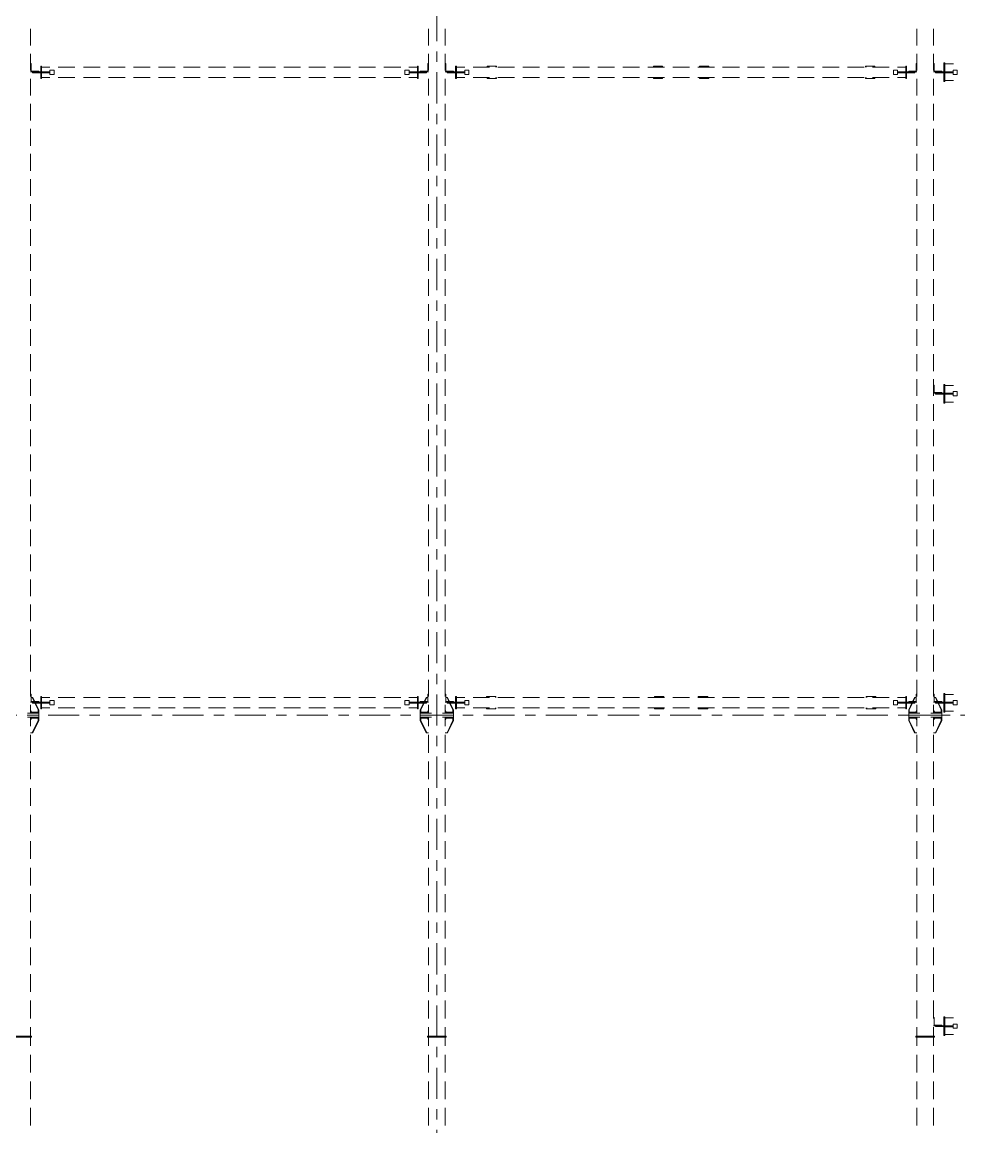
# Model space of a CAD drawing. Header units: millimetres. Extents: x -59 to 782, y -222 to 372.
# Drawn here: x 602 to 692.3, y 147.3 to 253.8 of the extents above; entities that cross this region are included whole.
import ezdxf

# ---------------------------------------------------------------- set-up
doc = ezdxf.new("R2010")
doc.units = ezdxf.units.MM
doc.linetypes.add('XKITLINE00', pattern=[0])
doc.linetypes.add('XKITLINE03', pattern=[6, 3, -1, 1, -1])
doc.layers.add('Part', color=2, linetype='Continuous', lineweight=0)
doc.layers.add('S-GRID', color=1, linetype='Continuous', lineweight=0)

msp = doc.modelspace()

# ---------------------------------------------------------------- linework, layer by layer
at = {"layer": 'Part', "linetype": 'XKITLINE00', "lineweight": 0}
for p, q in [((602.8, 251.58), (602.8, 253.19)), ((641.2, 251.58), (641.2, 253.19)), ((642.8, 251.58), (642.8, 253.19)), ((688.3, 251.58), (688.3, 253.19)), ((689.9, 251.58), (689.9, 253.19)), ((602.8, 249.17), (602.8, 250.77)), ((641.2, 249.17), (641.2, 250.77)), ((642.8, 249.17), (642.8, 250.77)), ((688.3, 249.17), (688.3, 250.77)), ((689.9, 249.17), (689.9, 250.77)), ((602.87, 249.84), (602.8, 249.84)), ((602.87, 249.11), (602.87, 249.84)), ((603.8, 249.04), (603.8, 249.6)), ((603.8, 249.6), (603.88, 249.6)), ((603.88, 249.6), (603.88, 249.04)), ((603.88, 249.5), (604.69, 249.5)), ((605.49, 249.5), (607.1, 249.5)), ((607.91, 249.5), (609.52, 249.5)), ((610.32, 249.5), (611.93, 249.5)), ((612.74, 249.5), (614.35, 249.5)), ((615.15, 249.5), (616.77, 249.5)), ((617.57, 249.5), (619.18, 249.5)), ((619.99, 249.5), (621.6, 249.5)), ((622.4, 249.5), (624.01, 249.5)), ((624.82, 249.5), (626.43, 249.5)), ((627.23, 249.5), (628.85, 249.5)), ((629.65, 249.5), (631.26, 249.5)), ((632.07, 249.5), (633.68, 249.5)), ((634.48, 249.5), (636.09, 249.5)), ((636.9, 249.5), (638.51, 249.5)), ((639.31, 249.5), (640.12, 249.5)), ((640.2, 249.6), (640.12, 249.6)), ((640.12, 249.6), (640.12, 249.04)), ((640.2, 249.04), (640.2, 249.6)), ((641.13, 249.11), (641.13, 249.84)), ((641.13, 249.84), (641.2, 249.84)), ((642.87, 249.84), (642.8, 249.84)), ((642.87, 249.11), (642.87, 249.84)), ((643.8, 249.04), (643.8, 249.6)), ((643.8, 249.6), (643.88, 249.6)), ((643.88, 249.6), (643.88, 249.04)), ((643.88, 249.5), (644.68, 249.5)), ((645.49, 249.5), (647.09, 249.5)), ((647.75, 249.6), (646.86, 249.6)), ((646.86, 249.6), (646.86, 249.5)), ((647.69, 249.5), (647.69, 249.6)), ((647.75, 249.5), (647.75, 249.6)), ((647.89, 249.5), (649.5, 249.5)), ((650.3, 249.5), (651.91, 249.5)), ((652.71, 249.5), (654.31, 249.5)), ((655.12, 249.5), (656.72, 249.5)), ((657.52, 249.5), (659.13, 249.5)), ((659.93, 249.5), (661.54, 249.5)), ((662.34, 249.5), (663.94, 249.5)), ((663.77, 249.6), (662.88, 249.6)), ((662.88, 249.6), (662.88, 249.5)), ((663.71, 249.5), (663.71, 249.6)), ((663.77, 249.5), (663.77, 249.6)), ((664.75, 249.5), (666.35, 249.5)), ((667.16, 249.5), (668.76, 249.5)), ((667.33, 249.5), (667.33, 249.6)), ((667.33, 249.6), (668.22, 249.6)), ((667.39, 249.5), (667.39, 249.6)), ((668.22, 249.5), (668.22, 249.6)), ((669.56, 249.5), (671.17, 249.5)), ((671.97, 249.5), (673.58, 249.5)), ((674.38, 249.5), (675.98, 249.5)), ((676.79, 249.5), (678.39, 249.5)), ((679.19, 249.5), (680.8, 249.5)), ((681.6, 249.5), (683.21, 249.5)), ((684.24, 249.6), (683.35, 249.6)), ((683.35, 249.5), (683.35, 249.6)), ((683.41, 249.5), (683.41, 249.6)), ((684.01, 249.5), (685.61, 249.5)), ((684.24, 249.5), (684.24, 249.6)), ((686.42, 249.5), (687.22, 249.5)), ((687.3, 249.6), (687.22, 249.6)), ((687.22, 249.6), (687.22, 249.04)), ((687.3, 249.04), (687.3, 249.6)), ((688.23, 249.11), (688.23, 249.84)), ((688.23, 249.84), (688.3, 249.84)), ((689.97, 249.84), (689.9, 249.84)), ((689.97, 249.11), (689.97, 249.84)), ((690.9, 249.9), (690.9, 249.04)), ((690.9, 249.9), (690.98, 249.9)), ((690.98, 249.9), (690.98, 249.04)), ((690.98, 249.8), (691.82, 249.8)), ((602.8, 249.04), (603.6, 249.04)), ((602.8, 246.75), (602.8, 248.36)), ((603.6, 249.11), (602.87, 249.11)), ((604.68, 249.04), (603, 249.04)), ((603, 248.96), (603, 249.04)), ((604.68, 248.96), (603, 248.96)), ((603.6, 249.04), (603.6, 249.11)), ((603.8, 248.96), (603.8, 248.4)), ((603.8, 248.4), (603.88, 248.4)), ((603.88, 249.05), (604.67, 249.05)), ((603.88, 248.4), (603.88, 248.96)), ((603.88, 248.95), (604.68, 248.95)), ((603.88, 248.5), (604.69, 248.5)), ((605.08, 249.2), (604.68, 249.2)), ((604.68, 249.04), (604.68, 249.2)), ((604.68, 248.96), (604.68, 249.04)), ((604.68, 248.8), (604.68, 248.96)), ((604.68, 248.8), (605.08, 248.8)), ((605.08, 248.8), (605.08, 249.2)), ((605.49, 248.5), (607.1, 248.5)), ((607.91, 248.5), (609.52, 248.5)), ((610.32, 248.5), (611.93, 248.5)), ((612.74, 248.5), (614.35, 248.5)), ((615.15, 248.5), (616.77, 248.5)), ((617.57, 248.5), (619.18, 248.5)), ((619.99, 248.5), (621.6, 248.5)), ((622.4, 248.5), (624.01, 248.5)), ((624.82, 248.5), (626.43, 248.5)), ((627.23, 248.5), (628.85, 248.5)), ((629.65, 248.5), (631.26, 248.5)), ((632.07, 248.5), (633.68, 248.5)), ((634.48, 248.5), (636.09, 248.5)), ((636.9, 248.5), (638.51, 248.5)), ((638.92, 248.8), (638.92, 249.2)), ((638.92, 249.2), (639.32, 249.2)), ((639.32, 248.8), (638.92, 248.8)), ((639.31, 248.5), (640.12, 248.5)), ((639.32, 249.04), (639.32, 249.2)), ((639.32, 249.05), (640.12, 249.05)), ((639.32, 249.04), (639.32, 248.96)), ((639.32, 249.04), (641, 249.04)), ((639.32, 248.8), (639.32, 248.96)), ((639.32, 248.96), (641, 248.96)), ((639.32, 248.95), (640.11, 248.95)), ((640.12, 248.4), (640.12, 248.96)), ((640.2, 248.4), (640.12, 248.4)), ((640.2, 248.96), (640.2, 248.4)), ((640.4, 249.04), (640.4, 249.11)), ((640.4, 249.11), (641.13, 249.11)), ((641.2, 249.04), (640.4, 249.04)), ((641, 249.04), (641, 248.96)), ((641.2, 246.75), (641.2, 248.36)), ((642.8, 249.04), (643.6, 249.04)), ((642.8, 246.75), (642.8, 248.36)), ((643.6, 249.11), (642.87, 249.11)), ((644.68, 249.04), (643, 249.04)), ((643, 248.96), (643, 249.04)), ((644.68, 248.96), (643, 248.96)), ((643.6, 249.04), (643.6, 249.11)), ((643.8, 248.96), (643.8, 248.4)), ((643.8, 248.4), (643.88, 248.4)), ((643.88, 249.05), (644.67, 249.05)), ((643.88, 248.4), (643.88, 248.96)), ((643.88, 248.95), (644.68, 248.95)), ((643.88, 248.5), (644.68, 248.5)), ((645.08, 249.2), (644.68, 249.2)), ((644.68, 249.04), (644.68, 249.2)), ((644.68, 248.96), (644.68, 249.04)), ((644.68, 248.8), (644.68, 248.96)), ((644.68, 248.8), (645.08, 248.8)), ((645.08, 248.8), (645.08, 249.2)), ((645.49, 248.5), (647.09, 248.5)), ((646.86, 248.4), (646.86, 248.5)), ((647.75, 248.4), (646.86, 248.4)), ((647.69, 248.4), (647.69, 248.5)), ((647.75, 248.4), (647.75, 248.5)), ((647.89, 248.5), (649.5, 248.5)), ((650.3, 248.5), (651.91, 248.5)), ((652.71, 248.5), (654.31, 248.5)), ((655.12, 248.5), (656.72, 248.5)), ((657.52, 248.5), (659.13, 248.5)), ((659.93, 248.5), (661.54, 248.5)), ((662.34, 248.5), (663.94, 248.5)), ((662.88, 248.4), (662.88, 248.5)), ((663.77, 248.4), (662.88, 248.4)), ((663.71, 248.4), (663.71, 248.5)), ((663.77, 248.5), (663.77, 248.4)), ((664.75, 248.5), (666.35, 248.5)), ((667.16, 248.5), (668.76, 248.5)), ((667.33, 248.5), (667.33, 248.4)), ((667.33, 248.4), (668.22, 248.4)), ((667.39, 248.4), (667.39, 248.5)), ((668.22, 248.4), (668.22, 248.5)), ((669.56, 248.5), (671.17, 248.5)), ((671.97, 248.5), (673.58, 248.5)), ((674.38, 248.5), (675.98, 248.5)), ((676.79, 248.5), (678.39, 248.5)), ((679.19, 248.5), (680.8, 248.5)), ((681.6, 248.5), (683.21, 248.5)), ((683.35, 248.4), (683.35, 248.5)), ((683.35, 248.4), (684.24, 248.4)), ((683.41, 248.4), (683.41, 248.5)), ((684.01, 248.5), (685.61, 248.5)), ((684.24, 248.4), (684.24, 248.5)), ((686.02, 248.8), (686.02, 249.2)), ((686.02, 249.2), (686.42, 249.2)), ((686.42, 248.8), (686.02, 248.8)), ((686.42, 249.04), (686.42, 249.2)), ((686.42, 249.05), (687.22, 249.05)), ((686.42, 249.04), (686.42, 248.96)), ((686.42, 249.04), (688.1, 249.04)), ((686.42, 248.8), (686.42, 248.96)), ((686.42, 248.96), (688.1, 248.96)), ((686.42, 248.95), (687.21, 248.95)), ((686.42, 248.5), (687.22, 248.5)), ((687.22, 248.4), (687.22, 248.96)), ((687.3, 248.4), (687.22, 248.4)), ((687.3, 248.96), (687.3, 248.4)), ((687.5, 249.04), (687.5, 249.11)), ((687.5, 249.11), (688.23, 249.11)), ((688.3, 249.04), (687.5, 249.04)), ((688.1, 249.04), (688.1, 248.96)), ((688.3, 246.75), (688.3, 248.36)), ((689.9, 249.04), (690.1, 249.04)), ((689.9, 246.75), (689.9, 248.36)), ((690.7, 249.11), (689.97, 249.11)), ((691.78, 249.04), (690.1, 249.04)), ((690.1, 248.96), (690.1, 249.04)), ((691.78, 248.96), (690.1, 248.96)), ((690.7, 249.04), (690.7, 249.11)), ((690.9, 249.04), (690.98, 249.04)), ((690.9, 248.96), (690.9, 248.1)), ((690.9, 248.96), (690.98, 248.96)), ((690.98, 249.05), (691.77, 249.05)), ((690.98, 248.96), (690.98, 248.1)), ((690.98, 248.95), (691.78, 248.95)), ((691.78, 249.2), (692.18, 249.2)), ((691.78, 249.04), (691.78, 249.2)), ((691.78, 248.96), (691.78, 249.04)), ((691.78, 248.8), (691.78, 248.96)), ((692.18, 248.8), (691.78, 248.8)), ((692.18, 249.2), (692.18, 248.8)), ((690.9, 248.1), (690.98, 248.1)), ((690.98, 248.2), (691.82, 248.2)), ((602.8, 244.34), (602.8, 245.95)), ((641.2, 244.34), (641.2, 245.95)), ((642.8, 244.34), (642.8, 245.95)), ((688.3, 244.34), (688.3, 245.95)), ((689.9, 244.34), (689.9, 245.95)), ((602.8, 241.92), (602.8, 243.53)), ((641.2, 241.92), (641.2, 243.53)), ((642.8, 241.92), (642.8, 243.53)), ((688.3, 241.92), (688.3, 243.53)), ((689.9, 241.92), (689.9, 243.53)), ((602.8, 239.51), (602.8, 241.12)), ((641.2, 239.51), (641.2, 241.12)), ((642.8, 239.51), (642.8, 241.12)), ((688.3, 239.51), (688.3, 241.12)), ((689.9, 239.51), (689.9, 241.12)), ((602.8, 237.09), (602.8, 238.7)), ((641.2, 237.09), (641.2, 238.7)), ((642.8, 237.09), (642.8, 238.7)), ((688.3, 237.09), (688.3, 238.7)), ((689.9, 237.09), (689.9, 238.7)), ((602.8, 234.68), (602.8, 236.29)), ((641.2, 234.68), (641.2, 236.29)), ((642.8, 234.68), (642.8, 236.29)), ((688.3, 234.68), (688.3, 236.29)), ((689.9, 234.68), (689.9, 236.29)), ((602.8, 232.27), (602.8, 233.88)), ((641.2, 232.27), (641.2, 233.88)), ((642.8, 232.27), (642.8, 233.88)), ((688.3, 232.27), (688.3, 233.88)), ((689.9, 232.27), (689.9, 233.88)), ((602.8, 229.85), (602.8, 231.46)), ((641.2, 229.85), (641.2, 231.46)), ((642.8, 229.85), (642.8, 231.46)), ((688.3, 229.85), (688.3, 231.46)), ((689.9, 229.85), (689.9, 231.46)), ((602.8, 227.44), (602.8, 229.05)), ((641.2, 227.44), (641.2, 229.05)), ((642.8, 227.44), (642.8, 229.05)), ((688.3, 227.44), (688.3, 229.05)), ((689.9, 227.44), (689.9, 229.05)), ((602.8, 225.02), (602.8, 226.63)), ((641.2, 225.02), (641.2, 226.63)), ((642.8, 225.02), (642.8, 226.63)), ((688.3, 225.02), (688.3, 226.63)), ((689.9, 225.02), (689.9, 226.63)), ((602.8, 222.61), (602.8, 224.22)), ((641.2, 222.61), (641.2, 224.22)), ((642.8, 222.61), (642.8, 224.22)), ((688.3, 222.61), (688.3, 224.22)), ((689.9, 222.61), (689.9, 224.22)), ((602.8, 220.19), (602.8, 221.8)), ((641.2, 220.19), (641.2, 221.8)), ((642.8, 220.19), (642.8, 221.8)), ((688.3, 220.19), (688.3, 221.8)), ((689.9, 220.19), (689.9, 221.8)), ((602.8, 217.78), (602.8, 219.39)), ((641.2, 217.78), (641.2, 219.39)), ((642.8, 217.78), (642.8, 219.39)), ((688.3, 217.78), (688.3, 219.39)), ((689.9, 217.78), (689.9, 219.39)), ((689.97, 218.84), (689.9, 218.84)), ((689.97, 218.11), (689.97, 218.84)), ((690.9, 218.9), (690.9, 218.04)), ((690.9, 218.9), (690.98, 218.9)), ((690.98, 218.9), (690.98, 218.04)), ((690.98, 218.8), (691.82, 218.8)), ((689.9, 218.04), (690.1, 218.04)), ((690.7, 218.11), (689.97, 218.11)), ((691.78, 218.04), (690.1, 218.04)), ((690.1, 217.96), (690.1, 218.04)), ((691.78, 217.96), (690.1, 217.96)), ((690.7, 218.04), (690.7, 218.11)), ((690.9, 218.04), (690.98, 218.04)), ((690.9, 217.96), (690.9, 217.1)), ((690.9, 217.96), (690.98, 217.96)), ((690.98, 218.05), (691.77, 218.05)), ((690.98, 217.96), (690.98, 217.1)), ((690.98, 217.95), (691.78, 217.95)), ((691.78, 218.2), (692.18, 218.2)), ((691.78, 218.04), (691.78, 218.2)), ((691.78, 217.96), (691.78, 218.04)), ((691.78, 217.8), (691.78, 217.96)), ((692.18, 217.8), (691.78, 217.8)), ((692.18, 218.2), (692.18, 217.8)), ((602.8, 215.37), (602.8, 216.98)), ((641.2, 215.37), (641.2, 216.98)), ((642.8, 215.37), (642.8, 216.98)), ((688.3, 215.37), (688.3, 216.98)), ((689.9, 215.37), (689.9, 216.98)), ((690.9, 217.1), (690.98, 217.1)), ((690.98, 217.2), (691.82, 217.2)), ((602.8, 212.95), (602.8, 214.56)), ((641.2, 212.95), (641.2, 214.56)), ((642.8, 212.95), (642.8, 214.56)), ((688.3, 212.95), (688.3, 214.56)), ((689.9, 212.95), (689.9, 214.56)), ((602.8, 210.54), (602.8, 212.15)), ((641.2, 210.54), (641.2, 212.15)), ((642.8, 210.54), (642.8, 212.15)), ((688.3, 210.54), (688.3, 212.15)), ((689.9, 210.54), (689.9, 212.15)), ((602.8, 208.12), (602.8, 209.73)), ((641.2, 208.12), (641.2, 209.73)), ((642.8, 208.12), (642.8, 209.73)), ((688.3, 208.12), (688.3, 209.73)), ((689.9, 208.12), (689.9, 209.73)), ((602.8, 205.71), (602.8, 207.32)), ((641.2, 205.71), (641.2, 207.32)), ((642.8, 205.71), (642.8, 207.32)), ((688.3, 205.71), (688.3, 207.32)), ((689.9, 205.71), (689.9, 207.32)), ((602.8, 203.29), (602.8, 204.9)), ((641.2, 203.29), (641.2, 204.9)), ((642.8, 203.29), (642.8, 204.9)), ((688.3, 203.29), (688.3, 204.9)), ((689.9, 203.29), (689.9, 204.9)), ((602.8, 200.88), (602.8, 202.49)), ((641.2, 200.88), (641.2, 202.49)), ((642.8, 200.88), (642.8, 202.49)), ((688.3, 200.88), (688.3, 202.49)), ((689.9, 200.88), (689.9, 202.49)), ((602.8, 198.47), (602.8, 200.08)), ((641.2, 198.47), (641.2, 200.08)), ((642.8, 198.47), (642.8, 200.08)), ((688.3, 198.47), (688.3, 200.08)), ((689.9, 198.47), (689.9, 200.08)), ((602.8, 196.05), (602.8, 197.66)), ((641.2, 196.05), (641.2, 197.66)), ((642.8, 196.05), (642.8, 197.66)), ((688.3, 196.05), (688.3, 197.66)), ((689.9, 196.05), (689.9, 197.66)), ((602.8, 193.64), (602.8, 195.25)), ((641.2, 193.64), (641.2, 195.25)), ((642.8, 193.64), (642.8, 195.25)), ((688.3, 193.64), (688.3, 195.25)), ((689.9, 193.64), (689.9, 195.25)), ((602.8, 191.22), (602.8, 192.83)), ((641.2, 191.22), (641.2, 192.83)), ((642.8, 191.22), (642.8, 192.83)), ((688.3, 191.22), (688.3, 192.83)), ((689.9, 191.22), (689.9, 192.83)), ((602.8, 188.81), (602.8, 190.42)), ((641.2, 188.81), (641.2, 190.42)), ((642.8, 188.81), (642.8, 190.42)), ((688.3, 188.81), (688.3, 190.42)), ((689.9, 188.81), (689.9, 190.42)), ((602.87, 189.04), (602.8, 189.04)), ((602.87, 188.31), (602.87, 189.04)), ((603.03, 188.7), (602.87, 188.7)), ((603.16, 188.31), (602.98, 188.7)), ((603.22, 188.31), (603.03, 188.7)), ((603.8, 188.24), (603.8, 188.8)), ((603.8, 188.8), (603.88, 188.8)), ((603.88, 188.8), (603.88, 188.24)), ((603.88, 188.7), (604.69, 188.7)), ((605.49, 188.7), (607.1, 188.7)), ((607.91, 188.7), (609.52, 188.7)), ((610.32, 188.7), (611.93, 188.7)), ((612.74, 188.7), (614.35, 188.7)), ((615.15, 188.7), (616.77, 188.7)), ((617.57, 188.7), (619.18, 188.7)), ((619.99, 188.7), (621.6, 188.7)), ((622.4, 188.7), (624.01, 188.7)), ((624.82, 188.7), (626.43, 188.7)), ((627.23, 188.7), (628.85, 188.7)), ((629.65, 188.7), (631.26, 188.7)), ((632.07, 188.7), (633.68, 188.7)), ((634.48, 188.7), (636.09, 188.7)), ((636.9, 188.7), (638.51, 188.7)), ((639.31, 188.7), (640.12, 188.7)), ((640.2, 188.8), (640.12, 188.8)), ((640.12, 188.8), (640.12, 188.24)), ((640.2, 188.24), (640.2, 188.8)), ((640.78, 188.31), (640.97, 188.7)), ((640.84, 188.31), (641.02, 188.7)), ((641.13, 188.7), (640.97, 188.7)), ((641.13, 188.31), (641.13, 189.04)), ((641.13, 189.04), (641.2, 189.04)), ((642.87, 189.04), (642.8, 189.04)), ((642.87, 188.31), (642.87, 189.04)), ((643.03, 188.7), (642.87, 188.7)), ((643.16, 188.31), (642.98, 188.7)), ((643.22, 188.31), (643.03, 188.7)), ((643.8, 188.24), (643.8, 188.8)), ((643.8, 188.8), (643.88, 188.8)), ((643.88, 188.8), (643.88, 188.24)), ((643.88, 188.7), (644.68, 188.7)), ((645.49, 188.7), (647.09, 188.7)), ((647.69, 188.8), (646.78, 188.8)), ((646.78, 188.8), (646.78, 188.7)), ((647.64, 188.7), (647.64, 188.8)), ((647.69, 188.7), (647.69, 188.8)), ((647.89, 188.7), (649.5, 188.7)), ((650.3, 188.7), (651.91, 188.7)), ((652.71, 188.7), (654.31, 188.7)), ((655.12, 188.7), (656.72, 188.7)), ((657.52, 188.7), (659.13, 188.7)), ((659.93, 188.7), (661.54, 188.7)), ((662.34, 188.7), (663.94, 188.7)), ((663.89, 188.8), (662.98, 188.8)), ((662.98, 188.8), (662.98, 188.7)), ((663.84, 188.7), (663.84, 188.8)), ((663.89, 188.7), (663.89, 188.8)), ((664.75, 188.7), (666.35, 188.7)), ((667.16, 188.7), (668.76, 188.7)), ((667.21, 188.7), (667.21, 188.8)), ((667.21, 188.8), (668.12, 188.8)), ((667.26, 188.7), (667.26, 188.8)), ((668.12, 188.7), (668.12, 188.8)), ((669.56, 188.7), (671.17, 188.7)), ((671.97, 188.7), (673.58, 188.7)), ((674.38, 188.7), (675.98, 188.7)), ((676.79, 188.7), (678.39, 188.7)), ((679.19, 188.7), (680.8, 188.7)), ((681.6, 188.7), (683.21, 188.7)), ((684.32, 188.8), (683.41, 188.8)), ((683.41, 188.7), (683.41, 188.8)), ((683.46, 188.7), (683.46, 188.8)), ((684.01, 188.7), (685.61, 188.7)), ((684.32, 188.7), (684.32, 188.8)), ((686.42, 188.7), (687.22, 188.7)), ((687.3, 188.8), (687.22, 188.8)), ((687.22, 188.8), (687.22, 188.24)), ((687.3, 188.24), (687.3, 188.8)), ((687.88, 188.31), (688.07, 188.7)), ((687.94, 188.31), (688.12, 188.7)), ((688.23, 188.7), (688.07, 188.7)), ((688.23, 188.31), (688.23, 189.04)), ((688.23, 189.04), (688.3, 189.04)), ((689.97, 189.04), (689.9, 189.04)), ((689.97, 188.31), (689.97, 189.04)), ((690.13, 188.7), (689.97, 188.7)), ((690.26, 188.31), (690.08, 188.7)), ((690.32, 188.31), (690.13, 188.7)), ((690.9, 189.1), (690.9, 188.24)), ((690.9, 189.1), (690.98, 189.1)), ((690.98, 189.1), (690.98, 188.24)), ((690.98, 189), (691.82, 189)), ((602.8, 188.24), (603.6, 188.24)), ((602.8, 187.2), (602.8, 188)), ((603.6, 188.31), (602.87, 188.31)), ((604.68, 188.24), (603, 188.24)), ((603, 188.16), (603, 188.24)), ((604.68, 188.16), (603, 188.16)), ((603.54, 187.5), (603.23, 188.16)), ((603.6, 187.5), (603.29, 188.16)), ((603.6, 188.24), (603.6, 188.31)), ((603.8, 188.16), (603.8, 187.6)), ((603.8, 187.6), (603.88, 187.6)), ((603.88, 188.25), (604.67, 188.25)), ((603.88, 187.6), (603.88, 188.16)), ((603.88, 188.15), (604.68, 188.15)), ((603.88, 187.7), (604.69, 187.7)), ((605.08, 188.4), (604.68, 188.4)), ((604.68, 188.24), (604.68, 188.4)), ((604.68, 188.16), (604.68, 188.24)), ((604.68, 188), (604.68, 188.16)), ((604.68, 188), (605.08, 188)), ((605.08, 188), (605.08, 188.4)), ((605.49, 187.7), (607.1, 187.7)), ((607.91, 187.7), (609.52, 187.7)), ((610.32, 187.7), (611.93, 187.7)), ((612.74, 187.7), (614.35, 187.7)), ((615.15, 187.7), (616.77, 187.7)), ((617.57, 187.7), (619.18, 187.7)), ((619.99, 187.7), (621.6, 187.7)), ((622.4, 187.7), (624.01, 187.7)), ((624.82, 187.7), (626.43, 187.7)), ((627.23, 187.7), (628.85, 187.7)), ((629.65, 187.7), (631.26, 187.7)), ((632.07, 187.7), (633.68, 187.7)), ((634.48, 187.7), (636.09, 187.7)), ((636.9, 187.7), (638.51, 187.7)), ((638.92, 188), (638.92, 188.4)), ((638.92, 188.4), (639.32, 188.4)), ((639.32, 188), (638.92, 188)), ((639.31, 187.7), (640.12, 187.7)), ((639.32, 188.24), (639.32, 188.4)), ((639.32, 188.25), (640.12, 188.25)), ((639.32, 188.24), (639.32, 188.16)), ((639.32, 188.24), (641, 188.24)), ((639.32, 188), (639.32, 188.16)), ((639.32, 188.16), (641, 188.16)), ((639.32, 188.15), (640.11, 188.15)), ((640.12, 187.6), (640.12, 188.16)), ((640.2, 187.6), (640.12, 187.6)), ((640.2, 188.16), (640.2, 187.6)), ((640.4, 188.24), (640.4, 188.31)), ((640.4, 188.31), (641.13, 188.31)), ((641.2, 188.24), (640.4, 188.24)), ((640.4, 187.5), (640.71, 188.16)), ((640.46, 187.5), (640.77, 188.16)), ((641, 188.24), (641, 188.16)), ((641.2, 187.2), (641.2, 188)), ((642.8, 188.24), (643.6, 188.24)), ((642.8, 187.2), (642.8, 188)), ((643.6, 188.31), (642.87, 188.31)), ((644.68, 188.24), (643, 188.24)), ((643, 188.16), (643, 188.24)), ((644.68, 188.16), (643, 188.16)), ((643.54, 187.5), (643.23, 188.16)), ((643.6, 187.5), (643.29, 188.16)), ((643.6, 188.24), (643.6, 188.31)), ((643.8, 188.16), (643.8, 187.6)), ((643.8, 187.6), (643.88, 187.6)), ((643.88, 188.25), (644.68, 188.25)), ((643.88, 187.6), (643.88, 188.16)), ((643.88, 188.15), (644.68, 188.15)), ((643.88, 187.7), (644.68, 187.7)), ((645.08, 188.4), (644.68, 188.4)), ((644.68, 188.24), (644.68, 188.4)), ((644.68, 188.16), (644.68, 188.24)), ((644.68, 188), (644.68, 188.16)), ((644.68, 188), (645.08, 188)), ((645.08, 188), (645.08, 188.4)), ((645.49, 187.7), (647.09, 187.7)), ((646.78, 187.6), (646.78, 187.7)), ((647.69, 187.6), (646.78, 187.6)), ((647.64, 187.6), (647.64, 187.7)), ((647.69, 187.6), (647.69, 187.7)), ((647.89, 187.7), (649.5, 187.7)), ((650.3, 187.7), (651.91, 187.7)), ((652.71, 187.7), (654.31, 187.7)), ((655.12, 187.7), (656.72, 187.7)), ((657.52, 187.7), (659.13, 187.7)), ((659.93, 187.7), (661.54, 187.7)), ((662.34, 187.7), (663.94, 187.7)), ((662.98, 187.6), (662.98, 187.7)), ((663.89, 187.6), (662.98, 187.6)), ((663.84, 187.6), (663.84, 187.7)), ((663.89, 187.7), (663.89, 187.6)), ((664.75, 187.7), (666.35, 187.7)), ((667.16, 187.7), (668.76, 187.7)), ((667.21, 187.7), (667.21, 187.6)), ((667.21, 187.6), (668.12, 187.6)), ((667.26, 187.6), (667.26, 187.7)), ((668.12, 187.6), (668.12, 187.7)), ((669.56, 187.7), (671.17, 187.7)), ((671.97, 187.7), (673.58, 187.7)), ((674.38, 187.7), (675.98, 187.7)), ((676.79, 187.7), (678.39, 187.7)), ((679.19, 187.7), (680.8, 187.7)), ((681.6, 187.7), (683.21, 187.7)), ((683.41, 187.6), (683.41, 187.7)), ((683.41, 187.6), (684.32, 187.6)), ((683.46, 187.6), (683.46, 187.7)), ((684.01, 187.7), (685.61, 187.7)), ((684.32, 187.6), (684.32, 187.7)), ((686.02, 188), (686.02, 188.4)), ((686.02, 188.4), (686.42, 188.4)), ((686.42, 188), (686.02, 188)), ((686.42, 188.24), (686.42, 188.4)), ((686.42, 188.25), (687.21, 188.25)), ((686.42, 188.24), (686.42, 188.16)), ((686.42, 188.24), (688.1, 188.24)), ((686.42, 188.16), (688.1, 188.16)), ((686.42, 188), (686.42, 188.16)), ((686.42, 187.7), (687.22, 187.7)), ((687.2, 188.15), (687.22, 188.15)), ((687.22, 187.6), (687.22, 188.16)), ((687.3, 187.6), (687.22, 187.6)), ((687.3, 188.16), (687.3, 187.6)), ((687.5, 188.24), (687.5, 188.31)), ((687.5, 188.31), (688.23, 188.31)), ((688.3, 188.24), (687.5, 188.24)), ((687.5, 187.5), (687.81, 188.16)), ((687.56, 187.5), (687.87, 188.16)), ((688.1, 188.24), (688.1, 188.16)), ((688.3, 187.2), (688.3, 188)), ((689.9, 188.24), (690.1, 188.24)), ((689.9, 187.2), (689.9, 188)), ((690.7, 188.31), (689.97, 188.31)), ((691.78, 188.24), (690.1, 188.24)), ((690.1, 188.16), (690.1, 188.24)), ((691.78, 188.16), (690.1, 188.16)), ((690.64, 187.5), (690.33, 188.16)), ((690.7, 187.5), (690.39, 188.16)), ((690.7, 188.24), (690.7, 188.31)), ((690.9, 188.24), (690.98, 188.24)), ((690.9, 188.16), (690.9, 187.3)), ((690.9, 188.16), (690.98, 188.16)), ((690.98, 188.25), (691.77, 188.25)), ((690.98, 188.16), (690.98, 187.3)), ((690.98, 188.15), (691.78, 188.15)), ((691.78, 188.4), (692.18, 188.4)), ((691.78, 188.24), (691.78, 188.4)), ((691.78, 188.16), (691.78, 188.24)), ((691.78, 188), (691.78, 188.16)), ((692.18, 188), (691.78, 188)), ((692.18, 188.4), (692.18, 188)), ((602.53, 187.2), (603.6, 187.2)), ((602.53, 187), (603.6, 187)), ((602.53, 187), (603.6, 187)), ((602.53, 186.8), (603.6, 186.8)), ((602.91, 187.3), (602.8, 187.46)), ((602.8, 187.3), (603.6, 187.3)), ((602.8, 185.95), (602.8, 186.8)), ((602.8, 186.7), (603.6, 186.7)), ((602.8, 186.54), (602.91, 186.7)), ((603.54, 186.5), (602.98, 185.3)), ((603.6, 186.5), (603.03, 185.3)), ((603.54, 187.3), (603.54, 187.5)), ((603.54, 187.5), (603.6, 187.5)), ((603.54, 186.7), (603.54, 186.5)), ((603.54, 186.5), (603.6, 186.5)), ((603.6, 187.3), (603.6, 187.5)), ((603.6, 187.2), (603.6, 187.3)), ((603.6, 187), (603.6, 187.2)), ((603.6, 186.8), (603.6, 187)), ((603.6, 186.7), (603.6, 186.8)), ((603.6, 186.7), (603.6, 186.5)), ((640.4, 187.3), (640.4, 187.5)), ((640.4, 187.5), (640.46, 187.5)), ((640.4, 187.2), (640.4, 187.3)), ((640.4, 187.3), (641.2, 187.3)), ((640.4, 187), (640.4, 187.2)), ((640.4, 187.2), (641.47, 187.2)), ((640.4, 187), (641.47, 187)), ((640.4, 186.8), (640.4, 187)), ((640.4, 187), (641.47, 187)), ((640.4, 186.8), (641.47, 186.8)), ((640.4, 186.7), (640.4, 186.8)), ((640.4, 186.7), (640.4, 186.5)), ((640.4, 186.7), (641.2, 186.7)), ((640.4, 186.5), (640.46, 186.5)), ((640.4, 186.5), (640.97, 185.3)), ((640.46, 187.3), (640.46, 187.5)), ((640.46, 186.7), (640.46, 186.5)), ((640.46, 186.5), (641.02, 185.3)), ((641.09, 187.3), (641.2, 187.46)), ((641.2, 186.54), (641.09, 186.7)), ((641.2, 185.95), (641.2, 186.8)), ((642.53, 187.2), (643.6, 187.2)), ((642.53, 187), (643.6, 187)), ((642.53, 187), (643.6, 187)), ((642.53, 186.8), (643.6, 186.8)), ((642.91, 187.3), (642.8, 187.46)), ((642.8, 187.3), (643.6, 187.3)), ((642.8, 185.95), (642.8, 186.8)), ((642.8, 186.54), (642.91, 186.7)), ((642.8, 186.7), (643.6, 186.7)), ((643.54, 186.5), (642.98, 185.3)), ((643.6, 186.5), (643.03, 185.3)), ((643.54, 187.3), (643.54, 187.5)), ((643.54, 187.5), (643.6, 187.5)), ((643.54, 186.7), (643.54, 186.5)), ((643.54, 186.5), (643.6, 186.5)), ((643.6, 187.3), (643.6, 187.5)), ((643.6, 187.2), (643.6, 187.3)), ((643.6, 187), (643.6, 187.2)), ((643.6, 186.8), (643.6, 187)), ((643.6, 186.7), (643.6, 186.8)), ((643.6, 186.7), (643.6, 186.5)), ((687.5, 187.3), (687.5, 187.5)), ((687.5, 187.5), (687.56, 187.5)), ((687.5, 187.2), (687.5, 187.3)), ((687.5, 187.3), (688.3, 187.3)), ((687.5, 187), (687.5, 187.2)), ((687.5, 187.2), (688.57, 187.2)), ((687.5, 187), (688.57, 187)), ((687.5, 186.8), (687.5, 187)), ((687.5, 187), (688.57, 187)), ((687.5, 186.8), (688.57, 186.8)), ((687.5, 186.7), (687.5, 186.8)), ((687.5, 186.7), (687.5, 186.5)), ((687.5, 186.7), (688.3, 186.7)), ((687.5, 186.5), (687.56, 186.5)), ((687.5, 186.5), (688.07, 185.3)), ((687.56, 187.3), (687.56, 187.5)), ((687.56, 186.7), (687.56, 186.5)), ((687.56, 186.5), (688.12, 185.3)), ((688.19, 187.3), (688.3, 187.46)), ((688.3, 186.54), (688.19, 186.7)), ((688.3, 185.95), (688.3, 186.8)), ((689.63, 187.2), (690.7, 187.2)), ((689.63, 187), (690.7, 187)), ((689.63, 187), (690.7, 187)), ((689.63, 186.8), (690.7, 186.8)), ((690.01, 187.3), (689.9, 187.46)), ((689.9, 187.3), (690.7, 187.3)), ((689.9, 185.95), (689.9, 186.8)), ((689.9, 186.54), (690.01, 186.7)), ((689.9, 186.7), (690.7, 186.7)), ((690.64, 186.5), (690.08, 185.3)), ((690.7, 186.5), (690.13, 185.3)), ((690.64, 187.3), (690.64, 187.5)), ((690.64, 187.5), (690.7, 187.5)), ((690.64, 186.7), (690.64, 186.5)), ((690.64, 186.5), (690.7, 186.5)), ((690.7, 187.3), (690.7, 187.5)), ((690.7, 187.2), (690.7, 187.3)), ((690.7, 187), (690.7, 187.2)), ((690.7, 186.8), (690.7, 187)), ((690.7, 186.7), (690.7, 186.8)), ((690.7, 186.7), (690.7, 186.5)), ((690.9, 187.3), (690.98, 187.3)), ((690.98, 187.4), (691.82, 187.4)), ((603.03, 185.3), (602.8, 185.3)), ((602.8, 183.38), (602.8, 185.09)), ((641.2, 185.3), (640.97, 185.3)), ((641.2, 183.38), (641.2, 185.09)), ((643.03, 185.3), (642.8, 185.3)), ((642.8, 183.38), (642.8, 185.09)), ((688.3, 185.3), (688.07, 185.3)), ((688.3, 183.38), (688.3, 185.09)), ((690.13, 185.3), (689.9, 185.3)), ((689.9, 183.38), (689.9, 185.09)), ((602.8, 180.82), (602.8, 182.53)), ((641.2, 180.82), (641.2, 182.53)), ((642.8, 180.82), (642.8, 182.53)), ((688.3, 180.82), (688.3, 182.53)), ((689.9, 180.82), (689.9, 182.53)), ((602.8, 178.26), (602.8, 179.97)), ((641.2, 178.26), (641.2, 179.97)), ((642.8, 178.26), (642.8, 179.97)), ((688.3, 178.26), (688.3, 179.97)), ((689.9, 178.26), (689.9, 179.97)), ((602.8, 175.7), (602.8, 177.4)), ((641.2, 175.7), (641.2, 177.4)), ((642.8, 175.7), (642.8, 177.4)), ((688.3, 175.7), (688.3, 177.4)), ((689.9, 175.7), (689.9, 177.4)), ((602.8, 173.13), (602.8, 174.84)), ((641.2, 173.13), (641.2, 174.84)), ((642.8, 173.13), (642.8, 174.84)), ((688.3, 173.13), (688.3, 174.84)), ((689.9, 173.13), (689.9, 174.84)), ((602.8, 170.57), (602.8, 172.28)), ((641.2, 170.57), (641.2, 172.28)), ((642.8, 170.57), (642.8, 172.28)), ((688.3, 170.57), (688.3, 172.28)), ((689.9, 170.57), (689.9, 172.28)), ((602.8, 168.01), (602.8, 169.72)), ((641.2, 168.01), (641.2, 169.72)), ((642.8, 168.01), (642.8, 169.72)), ((688.3, 168.01), (688.3, 169.72)), ((689.9, 168.01), (689.9, 169.72)), ((602.8, 165.45), (602.8, 167.15)), ((641.2, 165.45), (641.2, 167.15)), ((642.8, 165.45), (642.8, 167.15)), ((688.3, 165.45), (688.3, 167.15)), ((689.9, 165.45), (689.9, 167.15)), ((602.8, 162.88), (602.8, 164.59)), ((641.2, 162.88), (641.2, 164.59)), ((642.8, 162.88), (642.8, 164.59)), ((688.3, 162.88), (688.3, 164.59)), ((689.9, 162.88), (689.9, 164.59)), ((602.8, 160.32), (602.8, 162.03)), ((641.2, 160.32), (641.2, 162.03)), ((642.8, 160.32), (642.8, 162.03)), ((688.3, 160.32), (688.3, 162.03)), ((689.9, 160.32), (689.9, 162.03)), ((602.8, 157.76), (602.8, 159.47)), ((641.2, 157.76), (641.2, 159.47)), ((642.8, 157.76), (642.8, 159.47)), ((688.3, 157.76), (688.3, 159.47)), ((689.9, 157.76), (689.9, 159.47)), ((689.97, 157.84), (689.9, 157.84)), ((689.97, 157.11), (689.97, 157.84)), ((690.9, 157.9), (690.9, 157.04)), ((690.9, 157.9), (690.98, 157.9)), ((690.98, 157.9), (690.98, 157.04)), ((690.98, 157.8), (691.82, 157.8)), ((602.8, 156.05), (602.8, 156.9)), ((641.2, 156.05), (641.2, 156.9)), ((642.8, 156.05), (642.8, 156.9)), ((688.3, 156.05), (688.3, 156.9)), ((689.9, 157.04), (690.1, 157.04)), ((689.9, 156.05), (689.9, 156.9)), ((690.7, 157.11), (689.97, 157.11)), ((691.78, 157.04), (690.1, 157.04)), ((690.1, 156.96), (690.1, 157.04)), ((691.78, 156.96), (690.1, 156.96)), ((690.7, 157.04), (690.7, 157.11)), ((690.9, 157.04), (690.98, 157.04)), ((690.9, 156.96), (690.9, 156.1)), ((690.9, 156.96), (690.98, 156.96)), ((690.98, 157.05), (691.77, 157.05)), ((690.98, 156.96), (690.98, 156.1)), ((690.98, 156.95), (691.78, 156.95)), ((691.78, 157.2), (692.18, 157.2)), ((691.78, 157.04), (691.78, 157.2)), ((691.78, 156.96), (691.78, 157.04)), ((691.78, 156.8), (691.78, 156.96)), ((692.18, 156.8), (691.78, 156.8)), ((692.18, 157.2), (692.18, 156.8)), ((601.1, 156.05), (602.9, 156.05)), ((601.1, 155.95), (602.9, 155.95)), ((602.8, 155.1), (602.8, 155.95)), ((602.9, 155.95), (602.9, 156.05)), ((641.1, 155.95), (641.1, 156.05)), ((641.1, 156.05), (642.9, 156.05)), ((641.1, 155.95), (642.9, 155.95)), ((641.2, 155.1), (641.2, 155.95)), ((642.8, 155.1), (642.8, 155.95)), ((642.9, 155.95), (642.9, 156.05)), ((688.2, 155.95), (688.2, 156.05)), ((688.2, 156.05), (690, 156.05)), ((688.2, 155.95), (690, 155.95)), ((688.3, 155.1), (688.3, 155.95)), ((689.9, 155.1), (689.9, 155.95)), ((690, 155.95), (690, 156.05)), ((690.9, 156.1), (690.98, 156.1)), ((690.98, 156.2), (691.82, 156.2)), ((602.8, 152.53), (602.8, 154.24)), ((641.2, 152.53), (641.2, 154.24)), ((642.8, 152.53), (642.8, 154.24)), ((688.3, 152.53), (688.3, 154.24)), ((689.9, 152.53), (689.9, 154.24)), ((602.8, 149.97), (602.8, 151.68)), ((641.2, 149.97), (641.2, 151.68)), ((642.8, 149.97), (642.8, 151.68)), ((688.3, 149.97), (688.3, 151.68)), ((689.9, 149.97), (689.9, 151.68)), ((602.8, 147.41), (602.8, 149.12)), ((641.2, 147.41), (641.2, 149.12)), ((642.8, 147.41), (642.8, 149.12)), ((688.3, 147.41), (688.3, 149.12)), ((689.9, 147.41), (689.9, 149.12))]:
    msp.add_line(p, q, dxfattribs=at)
at = {"layer": 'S-GRID', "linetype": 'XKITLINE03', "lineweight": 0}
for p, q in [((642, -30), (642, 341.07)), ((-25.5, 187), (766.2, 187))]:
    msp.add_line(p, q, dxfattribs=at)

doc.saveas('drawing.dxf')
